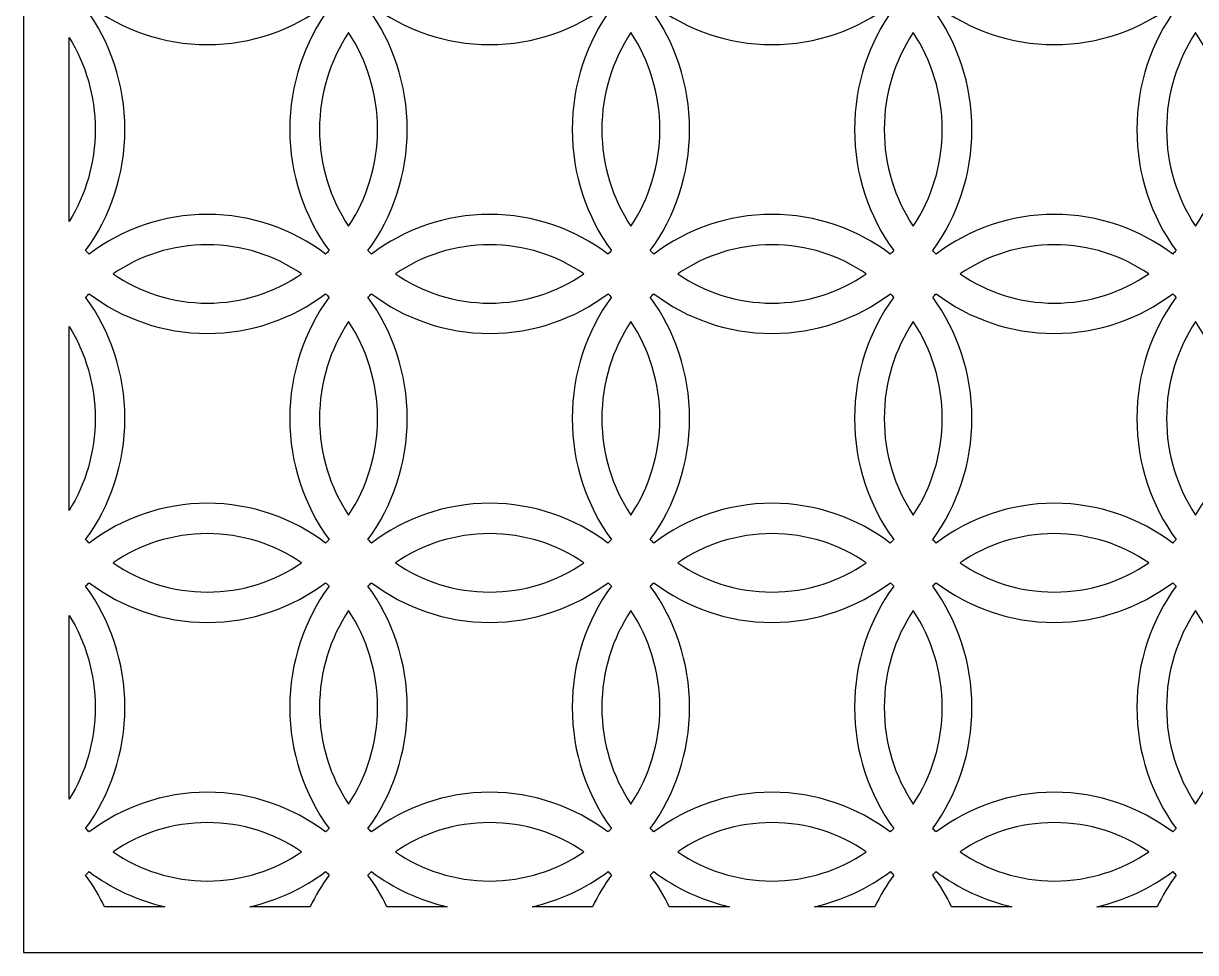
# Model space of a CAD drawing. Header units: centimetres. Extents: x -10 to -5.3, y -9 to -0.65.
# Drawn here: x -9.998 to -7.328, y -9 to -6.884 of the extents above; entities that cross this region are included whole.
import ezdxf

# ---------------------------------------------------------------- set-up
doc = ezdxf.new("R2010")
doc.units = ezdxf.units.CM
doc.header["$MEASUREMENT"] = 0
doc.layers.add('layer 1', color=7, linetype='Continuous')

msp = doc.modelspace()

# ---------------------------------------------------------------- linework, layer by layer
at = {"layer": 'layer 1', "color": 250}
for points, knots in [([(-9.99841, -0.64624), (-9.99841, -0.64624), (-5.2993, -0.64624), (-5.2993, -0.64624), (-5.2993, -0.64624), (-5.2993, -0.64624), (-5.2993, -9.00021), (-5.2993, -9.00021), (-5.2993, -9.00021), (-5.2993, -9.00021), (-9.99841, -9.00021), (-9.99841, -9.00021), (-9.99841, -9.00021), (-9.99841, -9.00021), (-9.99841, -0.64624), (-9.99841, -0.64624)], [0, 0, 0, 0, 0.2, 0.2, 0.2, 0.2, 0.4, 0.4, 0.4, 0.4, 0.6, 0.6, 0.6, 0.6, 1, 1, 1, 1]), ([(-9.30991, -6.8418), (-9.38546, -6.89865), (-9.4787, -6.93231), (-9.57941, -6.93231), (-9.57941, -6.93231), (-9.68011, -6.93231), (-9.77336, -6.89865), (-9.8489, -6.84181), (-9.8489, -6.84181), (-9.85154, -6.84441), (-9.85414, -6.84705), (-9.8567, -6.84972), (-9.8567, -6.84972), (-9.80055, -6.92698), (-9.76727, -7.0225), (-9.76727, -7.1257), (-9.76727, -7.1257), (-9.76727, -7.2289), (-9.80055, -7.32441), (-9.8567, -7.40167), (-9.8567, -7.40167), (-9.85413, -7.40435), (-9.85153, -7.40699), (-9.84889, -7.4096), (-9.84889, -7.4096), (-9.77335, -7.35275), (-9.68011, -7.31908), (-9.57941, -7.31908), (-9.57941, -7.31908), (-9.4787, -7.31908), (-9.38547, -7.35275), (-9.30993, -7.4096), (-9.30993, -7.4096), (-9.30729, -7.40699), (-9.30468, -7.40435), (-9.30212, -7.40167), (-9.30212, -7.40167), (-9.35827, -7.32441), (-9.39155, -7.2289), (-9.39155, -7.1257), (-9.39155, -7.1257), (-9.39155, -7.0225), (-9.35827, -6.92698), (-9.30212, -6.84972), (-9.30212, -6.84972), (-9.30468, -6.84705), (-9.30728, -6.84441), (-9.30991, -6.8418)], [0, 0, 0, 0, 0.0769231, 0.0769231, 0.0769231, 0.0769231, 0.1538462, 0.1538462, 0.1538462, 0.1538462, 0.2307692, 0.2307692, 0.2307692, 0.2307692, 0.3076923, 0.3076923, 0.3076923, 0.3076923, 0.3846154, 0.3846154, 0.3846154, 0.3846154, 0.4615385, 0.4615385, 0.4615385, 0.4615385, 0.5384615, 0.5384615, 0.5384615, 0.5384615, 0.6153846, 0.6153846, 0.6153846, 0.6153846, 0.6923077, 0.6923077, 0.6923077, 0.6923077, 0.7692308, 0.7692308, 0.7692308, 0.7692308, 0.8461538, 0.8461538, 0.8461538, 0.8461538, 1, 1, 1, 1]), ([(-8.66669, -6.8418), (-8.74223, -6.89865), (-8.83548, -6.93231), (-8.93618, -6.93231), (-8.93618, -6.93231), (-9.03689, -6.93231), (-9.13013, -6.89865), (-9.20568, -6.8418), (-9.20568, -6.8418), (-9.20831, -6.84441), (-9.21091, -6.84705), (-9.21347, -6.84972), (-9.21347, -6.84972), (-9.15732, -6.92698), (-9.12404, -7.0225), (-9.12404, -7.1257), (-9.12404, -7.1257), (-9.12404, -7.2289), (-9.15732, -7.32441), (-9.21347, -7.40167), (-9.21347, -7.40167), (-9.21091, -7.40435), (-9.2083, -7.40699), (-9.20566, -7.4096), (-9.20566, -7.4096), (-9.13012, -7.35275), (-9.03689, -7.31908), (-8.93618, -7.31908), (-8.93618, -7.31908), (-8.83548, -7.31908), (-8.74224, -7.35275), (-8.6667, -7.4096), (-8.6667, -7.4096), (-8.66406, -7.40699), (-8.66146, -7.40435), (-8.65889, -7.40167), (-8.65889, -7.40167), (-8.71504, -7.32441), (-8.74832, -7.2289), (-8.74832, -7.1257), (-8.74832, -7.1257), (-8.74832, -7.0225), (-8.71504, -6.92698), (-8.65889, -6.84972), (-8.65889, -6.84972), (-8.66145, -6.84705), (-8.66406, -6.84441), (-8.66669, -6.8418)], [0, 0, 0, 0, 0.0769231, 0.0769231, 0.0769231, 0.0769231, 0.1538462, 0.1538462, 0.1538462, 0.1538462, 0.2307692, 0.2307692, 0.2307692, 0.2307692, 0.3076923, 0.3076923, 0.3076923, 0.3076923, 0.3846154, 0.3846154, 0.3846154, 0.3846154, 0.4615385, 0.4615385, 0.4615385, 0.4615385, 0.5384615, 0.5384615, 0.5384615, 0.5384615, 0.6153846, 0.6153846, 0.6153846, 0.6153846, 0.6923077, 0.6923077, 0.6923077, 0.6923077, 0.7692308, 0.7692308, 0.7692308, 0.7692308, 0.8461538, 0.8461538, 0.8461538, 0.8461538, 1, 1, 1, 1]), ([(-8.02346, -6.8418), (-8.09901, -6.89865), (-8.19225, -6.93231), (-8.29296, -6.93231), (-8.29296, -6.93231), (-8.39366, -6.93231), (-8.48691, -6.89865), (-8.56245, -6.8418), (-8.56245, -6.8418), (-8.56508, -6.84441), (-8.56769, -6.84705), (-8.57025, -6.84972), (-8.57025, -6.84972), (-8.5141, -6.92698), (-8.48081, -7.0225), (-8.48081, -7.1257), (-8.48081, -7.1257), (-8.48081, -7.2289), (-8.5141, -7.32441), (-8.57025, -7.40167), (-8.57025, -7.40167), (-8.56768, -7.40435), (-8.56508, -7.40699), (-8.56244, -7.4096), (-8.56244, -7.4096), (-8.4869, -7.35275), (-8.39366, -7.31908), (-8.29296, -7.31908), (-8.29296, -7.31908), (-8.19225, -7.31908), (-8.09902, -7.35275), (-8.02348, -7.4096), (-8.02348, -7.4096), (-8.02084, -7.40699), (-8.01823, -7.40435), (-8.01567, -7.40167), (-8.01567, -7.40167), (-8.07182, -7.32441), (-8.1051, -7.2289), (-8.1051, -7.1257), (-8.1051, -7.1257), (-8.1051, -7.0225), (-8.07182, -6.92698), (-8.01567, -6.84972), (-8.01567, -6.84972), (-8.01823, -6.84705), (-8.02083, -6.84441), (-8.02346, -6.8418)], [0, 0, 0, 0, 0.0769231, 0.0769231, 0.0769231, 0.0769231, 0.1538462, 0.1538462, 0.1538462, 0.1538462, 0.2307692, 0.2307692, 0.2307692, 0.2307692, 0.3076923, 0.3076923, 0.3076923, 0.3076923, 0.3846154, 0.3846154, 0.3846154, 0.3846154, 0.4615385, 0.4615385, 0.4615385, 0.4615385, 0.5384615, 0.5384615, 0.5384615, 0.5384615, 0.6153846, 0.6153846, 0.6153846, 0.6153846, 0.6923077, 0.6923077, 0.6923077, 0.6923077, 0.7692308, 0.7692308, 0.7692308, 0.7692308, 0.8461538, 0.8461538, 0.8461538, 0.8461538, 1, 1, 1, 1]), ([(-7.38024, -6.8418), (-7.45578, -6.89865), (-7.54902, -6.93231), (-7.64973, -6.93231), (-7.64973, -6.93231), (-7.75044, -6.93231), (-7.84368, -6.89865), (-7.91922, -6.8418), (-7.91922, -6.8418), (-7.92186, -6.84441), (-7.92446, -6.84705), (-7.92702, -6.84972), (-7.92702, -6.84972), (-7.87087, -6.92698), (-7.83759, -7.0225), (-7.83759, -7.1257), (-7.83759, -7.1257), (-7.83759, -7.2289), (-7.87087, -7.32441), (-7.92702, -7.40167), (-7.92702, -7.40167), (-7.92446, -7.40435), (-7.92185, -7.40699), (-7.91921, -7.4096), (-7.91921, -7.4096), (-7.84367, -7.35275), (-7.75043, -7.31908), (-7.64973, -7.31908), (-7.64973, -7.31908), (-7.54902, -7.31908), (-7.45579, -7.35275), (-7.38025, -7.4096), (-7.38025, -7.4096), (-7.37761, -7.40699), (-7.375, -7.40435), (-7.37244, -7.40167), (-7.37244, -7.40167), (-7.42859, -7.32441), (-7.46187, -7.2289), (-7.46187, -7.1257), (-7.46187, -7.1257), (-7.46187, -7.0225), (-7.42859, -6.92698), (-7.37244, -6.84972), (-7.37244, -6.84972), (-7.375, -6.84705), (-7.3776, -6.84441), (-7.38024, -6.8418)], [0, 0, 0, 0, 0.0769231, 0.0769231, 0.0769231, 0.0769231, 0.1538462, 0.1538462, 0.1538462, 0.1538462, 0.2307692, 0.2307692, 0.2307692, 0.2307692, 0.3076923, 0.3076923, 0.3076923, 0.3076923, 0.3846154, 0.3846154, 0.3846154, 0.3846154, 0.4615385, 0.4615385, 0.4615385, 0.4615385, 0.5384615, 0.5384615, 0.5384615, 0.5384615, 0.6153846, 0.6153846, 0.6153846, 0.6153846, 0.6923077, 0.6923077, 0.6923077, 0.6923077, 0.7692308, 0.7692308, 0.7692308, 0.7692308, 0.8461538, 0.8461538, 0.8461538, 0.8461538, 1, 1, 1, 1]), ([(-9.2578, -7.34616), (-9.2995, -7.2831), (-9.32387, -7.20721), (-9.32387, -7.1257), (-9.32387, -7.1257), (-9.32387, -7.04418), (-9.2995, -6.96829), (-9.2578, -6.90523), (-9.2578, -6.90523), (-9.2161, -6.96829), (-9.19172, -7.04418), (-9.19172, -7.1257), (-9.19172, -7.1257), (-9.19172, -7.20721), (-9.2161, -7.2831), (-9.2578, -7.34616)], [0, 0, 0, 0, 0.2, 0.2, 0.2, 0.2, 0.4, 0.4, 0.4, 0.4, 0.6, 0.6, 0.6, 0.6, 1, 1, 1, 1]), ([(-8.61457, -7.34616), (-8.65627, -7.2831), (-8.68065, -7.20721), (-8.68065, -7.1257), (-8.68065, -7.1257), (-8.68065, -7.04418), (-8.65627, -6.96829), (-8.61457, -6.90523), (-8.61457, -6.90523), (-8.57287, -6.96829), (-8.54849, -7.04418), (-8.54849, -7.1257), (-8.54849, -7.1257), (-8.54849, -7.20721), (-8.57287, -7.2831), (-8.61457, -7.34616)], [0, 0, 0, 0, 0.2, 0.2, 0.2, 0.2, 0.4, 0.4, 0.4, 0.4, 0.6, 0.6, 0.6, 0.6, 1, 1, 1, 1]), ([(-7.97134, -7.34616), (-8.01304, -7.2831), (-8.03742, -7.20721), (-8.03742, -7.1257), (-8.03742, -7.1257), (-8.03742, -7.04418), (-8.01304, -6.96829), (-7.97134, -6.90523), (-7.97134, -6.90523), (-7.92964, -6.96829), (-7.90527, -7.04418), (-7.90527, -7.1257), (-7.90527, -7.1257), (-7.90527, -7.20721), (-7.92964, -7.2831), (-7.97134, -7.34616)], [0, 0, 0, 0, 0.2, 0.2, 0.2, 0.2, 0.4, 0.4, 0.4, 0.4, 0.6, 0.6, 0.6, 0.6, 1, 1, 1, 1]), ([(-7.32812, -7.34616), (-7.36982, -7.2831), (-7.39419, -7.20721), (-7.39419, -7.1257), (-7.39419, -7.1257), (-7.39419, -7.04418), (-7.36982, -6.96829), (-7.32812, -6.90523), (-7.32812, -6.90523), (-7.28642, -6.96829), (-7.26204, -7.04418), (-7.26204, -7.1257), (-7.26204, -7.1257), (-7.26204, -7.20721), (-7.28642, -7.2831), (-7.32812, -7.34616)], [0, 0, 0, 0, 0.2, 0.2, 0.2, 0.2, 0.4, 0.4, 0.4, 0.4, 0.6, 0.6, 0.6, 0.6, 1, 1, 1, 1]), ([(-9.89399, -7.33512), (-9.8566, -7.27432), (-9.83494, -7.20251), (-9.83494, -7.1257), (-9.83494, -7.1257), (-9.83494, -7.04888), (-9.8566, -6.97707), (-9.89399, -6.91627), (-9.89399, -6.91627), (-9.89399, -6.91627), (-9.89399, -7.33512), (-9.89399, -7.33512)], [0, 0, 0, 0, 0.25, 0.25, 0.25, 0.25, 0.5, 0.5, 0.5, 0.5, 1, 1, 1, 1]), ([(-9.57941, -7.38814), (-9.50007, -7.38814), (-9.42617, -7.41268), (-9.36462, -7.4547), (-9.36462, -7.4547), (-9.42617, -7.49672), (-9.50006, -7.52128), (-9.57941, -7.52128), (-9.57941, -7.52128), (-9.65875, -7.52128), (-9.73265, -7.49672), (-9.7942, -7.4547), (-9.7942, -7.4547), (-9.73265, -7.41268), (-9.65875, -7.38814), (-9.57941, -7.38814)], [0, 0, 0, 0, 0.2, 0.2, 0.2, 0.2, 0.4, 0.4, 0.4, 0.4, 0.6, 0.6, 0.6, 0.6, 1, 1, 1, 1]), ([(-8.93618, -7.38814), (-8.85684, -7.38814), (-8.78294, -7.41268), (-8.72139, -7.4547), (-8.72139, -7.4547), (-8.78294, -7.49672), (-8.85684, -7.52128), (-8.93618, -7.52128), (-8.93618, -7.52128), (-9.01553, -7.52128), (-9.08943, -7.49672), (-9.15098, -7.4547), (-9.15098, -7.4547), (-9.08942, -7.41268), (-9.01553, -7.38814), (-8.93618, -7.38814)], [0, 0, 0, 0, 0.2, 0.2, 0.2, 0.2, 0.4, 0.4, 0.4, 0.4, 0.6, 0.6, 0.6, 0.6, 1, 1, 1, 1]), ([(-8.29296, -7.38814), (-8.21361, -7.38814), (-8.13971, -7.41268), (-8.07816, -7.4547), (-8.07816, -7.4547), (-8.13971, -7.49672), (-8.21361, -7.52128), (-8.29296, -7.52128), (-8.29296, -7.52128), (-8.3723, -7.52128), (-8.4462, -7.49672), (-8.50775, -7.4547), (-8.50775, -7.4547), (-8.4462, -7.41268), (-8.3723, -7.38814), (-8.29296, -7.38814)], [0, 0, 0, 0, 0.2, 0.2, 0.2, 0.2, 0.4, 0.4, 0.4, 0.4, 0.6, 0.6, 0.6, 0.6, 1, 1, 1, 1]), ([(-7.64973, -7.38814), (-7.57039, -7.38814), (-7.49649, -7.41268), (-7.43494, -7.4547), (-7.43494, -7.4547), (-7.49649, -7.49672), (-7.57038, -7.52128), (-7.64973, -7.52128), (-7.64973, -7.52128), (-7.72907, -7.52128), (-7.80297, -7.49672), (-7.86453, -7.4547), (-7.86453, -7.4547), (-7.80297, -7.41268), (-7.72907, -7.38814), (-7.64973, -7.38814)], [0, 0, 0, 0, 0.2, 0.2, 0.2, 0.2, 0.4, 0.4, 0.4, 0.4, 0.6, 0.6, 0.6, 0.6, 1, 1, 1, 1]), ([(-9.57941, -7.9771), (-9.4787, -7.9771), (-9.38547, -8.01077), (-9.30993, -8.06762), (-9.30993, -8.06762), (-9.30729, -8.06501), (-9.30468, -8.06237), (-9.30212, -8.05969), (-9.30212, -8.05969), (-9.35827, -7.98243), (-9.39155, -7.88692), (-9.39155, -7.78372), (-9.39155, -7.78372), (-9.39155, -7.68052), (-9.35827, -7.585), (-9.30212, -7.50775), (-9.30212, -7.50775), (-9.30468, -7.50507), (-9.30727, -7.50242), (-9.30991, -7.49982), (-9.30991, -7.49982), (-9.38545, -7.55667), (-9.4787, -7.59033), (-9.57941, -7.59033), (-9.57941, -7.59033), (-9.68012, -7.59033), (-9.77336, -7.55667), (-9.84891, -7.49982), (-9.84891, -7.49982), (-9.85154, -7.50242), (-9.85414, -7.50507), (-9.8567, -7.50774), (-9.8567, -7.50774), (-9.80054, -7.585), (-9.76727, -7.68052), (-9.76727, -7.78372), (-9.76727, -7.78372), (-9.76727, -7.88692), (-9.80055, -7.98243), (-9.8567, -8.05969), (-9.8567, -8.05969), (-9.85413, -8.06237), (-9.85153, -8.06501), (-9.84889, -8.06762), (-9.84889, -8.06762), (-9.77335, -8.01077), (-9.68011, -7.9771), (-9.57941, -7.9771)], [0, 0, 0, 0, 0.0769231, 0.0769231, 0.0769231, 0.0769231, 0.1538462, 0.1538462, 0.1538462, 0.1538462, 0.2307692, 0.2307692, 0.2307692, 0.2307692, 0.3076923, 0.3076923, 0.3076923, 0.3076923, 0.3846154, 0.3846154, 0.3846154, 0.3846154, 0.4615385, 0.4615385, 0.4615385, 0.4615385, 0.5384615, 0.5384615, 0.5384615, 0.5384615, 0.6153846, 0.6153846, 0.6153846, 0.6153846, 0.6923077, 0.6923077, 0.6923077, 0.6923077, 0.7692308, 0.7692308, 0.7692308, 0.7692308, 0.8461538, 0.8461538, 0.8461538, 0.8461538, 1, 1, 1, 1]), ([(-8.93618, -7.9771), (-8.83548, -7.9771), (-8.74224, -8.01077), (-8.6667, -8.06762), (-8.6667, -8.06762), (-8.66406, -8.06501), (-8.66146, -8.06237), (-8.65889, -8.05969), (-8.65889, -8.05969), (-8.71504, -7.98243), (-8.74832, -7.88692), (-8.74832, -7.78372), (-8.74832, -7.78372), (-8.74832, -7.68052), (-8.71504, -7.585), (-8.65889, -7.50775), (-8.65889, -7.50775), (-8.66145, -7.50507), (-8.66405, -7.50242), (-8.66668, -7.49982), (-8.66668, -7.49982), (-8.74223, -7.55667), (-8.83547, -7.59033), (-8.93618, -7.59033), (-8.93618, -7.59033), (-9.03689, -7.59033), (-9.13014, -7.55667), (-9.20568, -7.49982), (-9.20568, -7.49982), (-9.20832, -7.50242), (-9.21091, -7.50507), (-9.21347, -7.50774), (-9.21347, -7.50774), (-9.15732, -7.585), (-9.12404, -7.68052), (-9.12404, -7.78372), (-9.12404, -7.78372), (-9.12404, -7.88692), (-9.15732, -7.98243), (-9.21347, -8.05969), (-9.21347, -8.05969), (-9.21091, -8.06237), (-9.2083, -8.06501), (-9.20566, -8.06762), (-9.20566, -8.06762), (-9.13012, -8.01077), (-9.03689, -7.9771), (-8.93618, -7.9771)], [0, 0, 0, 0, 0.0769231, 0.0769231, 0.0769231, 0.0769231, 0.1538462, 0.1538462, 0.1538462, 0.1538462, 0.2307692, 0.2307692, 0.2307692, 0.2307692, 0.3076923, 0.3076923, 0.3076923, 0.3076923, 0.3846154, 0.3846154, 0.3846154, 0.3846154, 0.4615385, 0.4615385, 0.4615385, 0.4615385, 0.5384615, 0.5384615, 0.5384615, 0.5384615, 0.6153846, 0.6153846, 0.6153846, 0.6153846, 0.6923077, 0.6923077, 0.6923077, 0.6923077, 0.7692308, 0.7692308, 0.7692308, 0.7692308, 0.8461538, 0.8461538, 0.8461538, 0.8461538, 1, 1, 1, 1]), ([(-8.29296, -7.9771), (-8.19225, -7.9771), (-8.09902, -8.01077), (-8.02348, -8.06762), (-8.02348, -8.06762), (-8.02084, -8.06501), (-8.01823, -8.06237), (-8.01567, -8.05969), (-8.01567, -8.05969), (-8.07182, -7.98243), (-8.1051, -7.88692), (-8.1051, -7.78372), (-8.1051, -7.78372), (-8.1051, -7.68052), (-8.07182, -7.585), (-8.01567, -7.50775), (-8.01567, -7.50775), (-8.01823, -7.50507), (-8.02082, -7.50242), (-8.02346, -7.49982), (-8.02346, -7.49982), (-8.099, -7.55667), (-8.19225, -7.59033), (-8.29296, -7.59033), (-8.29296, -7.59033), (-8.39367, -7.59033), (-8.48691, -7.55667), (-8.56246, -7.49982), (-8.56246, -7.49982), (-8.56509, -7.50242), (-8.56769, -7.50507), (-8.57024, -7.50774), (-8.57024, -7.50774), (-8.51409, -7.585), (-8.48081, -7.68052), (-8.48081, -7.78372), (-8.48081, -7.78372), (-8.48081, -7.88692), (-8.5141, -7.98243), (-8.57025, -8.05969), (-8.57025, -8.05969), (-8.56768, -8.06237), (-8.56508, -8.06501), (-8.56244, -8.06762), (-8.56244, -8.06762), (-8.4869, -8.01077), (-8.39366, -7.9771), (-8.29296, -7.9771)], [0, 0, 0, 0, 0.0769231, 0.0769231, 0.0769231, 0.0769231, 0.1538462, 0.1538462, 0.1538462, 0.1538462, 0.2307692, 0.2307692, 0.2307692, 0.2307692, 0.3076923, 0.3076923, 0.3076923, 0.3076923, 0.3846154, 0.3846154, 0.3846154, 0.3846154, 0.4615385, 0.4615385, 0.4615385, 0.4615385, 0.5384615, 0.5384615, 0.5384615, 0.5384615, 0.6153846, 0.6153846, 0.6153846, 0.6153846, 0.6923077, 0.6923077, 0.6923077, 0.6923077, 0.7692308, 0.7692308, 0.7692308, 0.7692308, 0.8461538, 0.8461538, 0.8461538, 0.8461538, 1, 1, 1, 1]), ([(-7.64973, -7.9771), (-7.54902, -7.9771), (-7.45579, -8.01077), (-7.38025, -8.06762), (-7.38025, -8.06762), (-7.37761, -8.06501), (-7.375, -8.06237), (-7.37244, -8.05969), (-7.37244, -8.05969), (-7.42859, -7.98243), (-7.46187, -7.88692), (-7.46187, -7.78372), (-7.46187, -7.78372), (-7.46187, -7.68052), (-7.42859, -7.585), (-7.37244, -7.50775), (-7.37244, -7.50775), (-7.375, -7.50507), (-7.3776, -7.50242), (-7.38023, -7.49982), (-7.38023, -7.49982), (-7.45577, -7.55667), (-7.54902, -7.59033), (-7.64973, -7.59033), (-7.64973, -7.59033), (-7.75044, -7.59033), (-7.84369, -7.55667), (-7.91923, -7.49982), (-7.91923, -7.49982), (-7.92186, -7.50242), (-7.92446, -7.50507), (-7.92702, -7.50774), (-7.92702, -7.50774), (-7.87087, -7.585), (-7.83759, -7.68052), (-7.83759, -7.78372), (-7.83759, -7.78372), (-7.83759, -7.88692), (-7.87087, -7.98243), (-7.92702, -8.05969), (-7.92702, -8.05969), (-7.92446, -8.06237), (-7.92185, -8.06501), (-7.91921, -8.06762), (-7.91921, -8.06762), (-7.84367, -8.01077), (-7.75043, -7.9771), (-7.64973, -7.9771)], [0, 0, 0, 0, 0.0769231, 0.0769231, 0.0769231, 0.0769231, 0.1538462, 0.1538462, 0.1538462, 0.1538462, 0.2307692, 0.2307692, 0.2307692, 0.2307692, 0.3076923, 0.3076923, 0.3076923, 0.3076923, 0.3846154, 0.3846154, 0.3846154, 0.3846154, 0.4615385, 0.4615385, 0.4615385, 0.4615385, 0.5384615, 0.5384615, 0.5384615, 0.5384615, 0.6153846, 0.6153846, 0.6153846, 0.6153846, 0.6923077, 0.6923077, 0.6923077, 0.6923077, 0.7692308, 0.7692308, 0.7692308, 0.7692308, 0.8461538, 0.8461538, 0.8461538, 0.8461538, 1, 1, 1, 1]), ([(-9.89399, -7.99313), (-9.8566, -7.93234), (-9.83494, -7.86053), (-9.83494, -7.78372), (-9.83494, -7.78372), (-9.83494, -7.70691), (-9.8566, -7.63511), (-9.89399, -7.57432), (-9.89399, -7.57432), (-9.89399, -7.57432), (-9.89399, -7.99313), (-9.89399, -7.99313)], [0, 0, 0, 0, 0.25, 0.25, 0.25, 0.25, 0.5, 0.5, 0.5, 0.5, 1, 1, 1, 1]), ([(-9.2578, -8.00418), (-9.2995, -7.94112), (-9.32387, -7.86523), (-9.32387, -7.78372), (-9.32387, -7.78372), (-9.32387, -7.70221), (-9.2995, -7.62632), (-9.25781, -7.56327), (-9.25781, -7.56327), (-9.21611, -7.62632), (-9.19172, -7.7022), (-9.19172, -7.78372), (-9.19172, -7.78372), (-9.19172, -7.86523), (-9.2161, -7.94112), (-9.2578, -8.00418)], [0, 0, 0, 0, 0.2, 0.2, 0.2, 0.2, 0.4, 0.4, 0.4, 0.4, 0.6, 0.6, 0.6, 0.6, 1, 1, 1, 1]), ([(-8.61457, -8.00418), (-8.65627, -7.94112), (-8.68065, -7.86523), (-8.68065, -7.78372), (-8.68065, -7.78372), (-8.68065, -7.70221), (-8.65627, -7.62632), (-8.61458, -7.56327), (-8.61458, -7.56327), (-8.57288, -7.62632), (-8.54849, -7.7022), (-8.54849, -7.78372), (-8.54849, -7.78372), (-8.54849, -7.86523), (-8.57287, -7.94112), (-8.61457, -8.00418)], [0, 0, 0, 0, 0.2, 0.2, 0.2, 0.2, 0.4, 0.4, 0.4, 0.4, 0.6, 0.6, 0.6, 0.6, 1, 1, 1, 1]), ([(-7.97134, -8.00418), (-8.01304, -7.94112), (-8.03742, -7.86523), (-8.03742, -7.78372), (-8.03742, -7.78372), (-8.03742, -7.70221), (-8.01305, -7.62632), (-7.97135, -7.56327), (-7.97135, -7.56327), (-7.92965, -7.62632), (-7.90527, -7.7022), (-7.90527, -7.78372), (-7.90527, -7.78372), (-7.90527, -7.86523), (-7.92964, -7.94112), (-7.97134, -8.00418)], [0, 0, 0, 0, 0.2, 0.2, 0.2, 0.2, 0.4, 0.4, 0.4, 0.4, 0.6, 0.6, 0.6, 0.6, 1, 1, 1, 1]), ([(-7.32812, -8.00418), (-7.36982, -7.94112), (-7.39419, -7.86523), (-7.39419, -7.78372), (-7.39419, -7.78372), (-7.39419, -7.70221), (-7.36982, -7.62632), (-7.32813, -7.56327), (-7.32813, -7.56327), (-7.28643, -7.62632), (-7.26204, -7.7022), (-7.26204, -7.78372), (-7.26204, -7.78372), (-7.26204, -7.86523), (-7.28642, -7.94112), (-7.32812, -8.00418)], [0, 0, 0, 0, 0.2, 0.2, 0.2, 0.2, 0.4, 0.4, 0.4, 0.4, 0.6, 0.6, 0.6, 0.6, 1, 1, 1, 1]), ([(-9.57941, -8.04616), (-9.50007, -8.04616), (-9.42617, -8.0707), (-9.36462, -8.11272), (-9.36462, -8.11272), (-9.42617, -8.15474), (-9.50006, -8.17929), (-9.57941, -8.17929), (-9.57941, -8.17929), (-9.65875, -8.17929), (-9.73265, -8.15474), (-9.7942, -8.11272), (-9.7942, -8.11272), (-9.73265, -8.0707), (-9.65875, -8.04616), (-9.57941, -8.04616)], [0, 0, 0, 0, 0.2, 0.2, 0.2, 0.2, 0.4, 0.4, 0.4, 0.4, 0.6, 0.6, 0.6, 0.6, 1, 1, 1, 1]), ([(-8.93618, -8.04616), (-8.85684, -8.04616), (-8.78294, -8.0707), (-8.72139, -8.11272), (-8.72139, -8.11272), (-8.78294, -8.15474), (-8.85684, -8.17929), (-8.93618, -8.17929), (-8.93618, -8.17929), (-9.01553, -8.17929), (-9.08942, -8.15474), (-9.15098, -8.11272), (-9.15098, -8.11272), (-9.08942, -8.0707), (-9.01552, -8.04616), (-8.93618, -8.04616)], [0, 0, 0, 0, 0.2, 0.2, 0.2, 0.2, 0.4, 0.4, 0.4, 0.4, 0.6, 0.6, 0.6, 0.6, 1, 1, 1, 1]), ([(-8.29296, -8.04616), (-8.21361, -8.04616), (-8.13971, -8.0707), (-8.07816, -8.11272), (-8.07816, -8.11272), (-8.13971, -8.15474), (-8.21361, -8.17929), (-8.29296, -8.17929), (-8.29296, -8.17929), (-8.3723, -8.17929), (-8.4462, -8.15474), (-8.50775, -8.11272), (-8.50775, -8.11272), (-8.4462, -8.0707), (-8.3723, -8.04616), (-8.29296, -8.04616)], [0, 0, 0, 0, 0.2, 0.2, 0.2, 0.2, 0.4, 0.4, 0.4, 0.4, 0.6, 0.6, 0.6, 0.6, 1, 1, 1, 1]), ([(-7.64973, -8.04616), (-7.57039, -8.04616), (-7.49649, -8.0707), (-7.43494, -8.11272), (-7.43494, -8.11272), (-7.49649, -8.15474), (-7.57038, -8.17929), (-7.64973, -8.17929), (-7.64973, -8.17929), (-7.72908, -8.17929), (-7.80297, -8.15474), (-7.86452, -8.11272), (-7.86452, -8.11272), (-7.80297, -8.0707), (-7.72907, -8.04616), (-7.64973, -8.04616)], [0, 0, 0, 0, 0.2, 0.2, 0.2, 0.2, 0.4, 0.4, 0.4, 0.4, 0.6, 0.6, 0.6, 0.6, 1, 1, 1, 1]), ([(-9.57941, -8.63512), (-9.4787, -8.63512), (-9.38547, -8.66879), (-9.30993, -8.72564), (-9.30993, -8.72564), (-9.30729, -8.72303), (-9.30468, -8.72039), (-9.30212, -8.71771), (-9.30212, -8.71771), (-9.35827, -8.64045), (-9.39155, -8.54494), (-9.39155, -8.44174), (-9.39155, -8.44174), (-9.39155, -8.33854), (-9.35827, -8.24302), (-9.30212, -8.16577), (-9.30212, -8.16577), (-9.30468, -8.16309), (-9.30727, -8.16044), (-9.30991, -8.15784), (-9.30991, -8.15784), (-9.38545, -8.21469), (-9.4787, -8.24835), (-9.57941, -8.24835), (-9.57941, -8.24835), (-9.68012, -8.24835), (-9.77337, -8.21469), (-9.84891, -8.15784), (-9.84891, -8.15784), (-9.85154, -8.16044), (-9.85414, -8.16309), (-9.8567, -8.16576), (-9.8567, -8.16576), (-9.80054, -8.24302), (-9.76727, -8.33854), (-9.76727, -8.44174), (-9.76727, -8.44174), (-9.76727, -8.54494), (-9.80055, -8.64045), (-9.8567, -8.71771), (-9.8567, -8.71771), (-9.85413, -8.72039), (-9.85153, -8.72303), (-9.84889, -8.72564), (-9.84889, -8.72564), (-9.77335, -8.66879), (-9.68011, -8.63512), (-9.57941, -8.63512)], [0, 0, 0, 0, 0.0769231, 0.0769231, 0.0769231, 0.0769231, 0.1538462, 0.1538462, 0.1538462, 0.1538462, 0.2307692, 0.2307692, 0.2307692, 0.2307692, 0.3076923, 0.3076923, 0.3076923, 0.3076923, 0.3846154, 0.3846154, 0.3846154, 0.3846154, 0.4615385, 0.4615385, 0.4615385, 0.4615385, 0.5384615, 0.5384615, 0.5384615, 0.5384615, 0.6153846, 0.6153846, 0.6153846, 0.6153846, 0.6923077, 0.6923077, 0.6923077, 0.6923077, 0.7692308, 0.7692308, 0.7692308, 0.7692308, 0.8461538, 0.8461538, 0.8461538, 0.8461538, 1, 1, 1, 1]), ([(-8.93618, -8.63512), (-8.83548, -8.63512), (-8.74224, -8.66879), (-8.6667, -8.72564), (-8.6667, -8.72564), (-8.66406, -8.72303), (-8.66146, -8.72039), (-8.65889, -8.71771), (-8.65889, -8.71771), (-8.71504, -8.64045), (-8.74832, -8.54494), (-8.74832, -8.44174), (-8.74832, -8.44174), (-8.74832, -8.33854), (-8.71504, -8.24302), (-8.65889, -8.16577), (-8.65889, -8.16577), (-8.66145, -8.16309), (-8.66405, -8.16044), (-8.66668, -8.15784), (-8.66668, -8.15784), (-8.74223, -8.21469), (-8.83547, -8.24835), (-8.93618, -8.24835), (-8.93618, -8.24835), (-9.03689, -8.24835), (-9.13014, -8.21469), (-9.20568, -8.15784), (-9.20568, -8.15784), (-9.20832, -8.16044), (-9.21091, -8.16309), (-9.21347, -8.16576), (-9.21347, -8.16576), (-9.15732, -8.24302), (-9.12404, -8.33854), (-9.12404, -8.44174), (-9.12404, -8.44174), (-9.12404, -8.54494), (-9.15732, -8.64045), (-9.21347, -8.71771), (-9.21347, -8.71771), (-9.21091, -8.72039), (-9.2083, -8.72303), (-9.20566, -8.72564), (-9.20566, -8.72564), (-9.13012, -8.66879), (-9.03689, -8.63512), (-8.93618, -8.63512)], [0, 0, 0, 0, 0.0769231, 0.0769231, 0.0769231, 0.0769231, 0.1538462, 0.1538462, 0.1538462, 0.1538462, 0.2307692, 0.2307692, 0.2307692, 0.2307692, 0.3076923, 0.3076923, 0.3076923, 0.3076923, 0.3846154, 0.3846154, 0.3846154, 0.3846154, 0.4615385, 0.4615385, 0.4615385, 0.4615385, 0.5384615, 0.5384615, 0.5384615, 0.5384615, 0.6153846, 0.6153846, 0.6153846, 0.6153846, 0.6923077, 0.6923077, 0.6923077, 0.6923077, 0.7692308, 0.7692308, 0.7692308, 0.7692308, 0.8461538, 0.8461538, 0.8461538, 0.8461538, 1, 1, 1, 1]), ([(-8.29296, -8.63512), (-8.19225, -8.63512), (-8.09902, -8.66879), (-8.02348, -8.72564), (-8.02348, -8.72564), (-8.02084, -8.72303), (-8.01823, -8.72039), (-8.01567, -8.71771), (-8.01567, -8.71771), (-8.07182, -8.64045), (-8.1051, -8.54494), (-8.1051, -8.44174), (-8.1051, -8.44174), (-8.1051, -8.33854), (-8.07182, -8.24302), (-8.01567, -8.16577), (-8.01567, -8.16577), (-8.01823, -8.16309), (-8.02082, -8.16044), (-8.02346, -8.15784), (-8.02346, -8.15784), (-8.099, -8.21469), (-8.19225, -8.24835), (-8.29296, -8.24835), (-8.29296, -8.24835), (-8.39367, -8.24835), (-8.48691, -8.21469), (-8.56246, -8.15784), (-8.56246, -8.15784), (-8.56509, -8.16044), (-8.56769, -8.16309), (-8.57025, -8.16576), (-8.57025, -8.16576), (-8.51409, -8.24302), (-8.48081, -8.33854), (-8.48081, -8.44174), (-8.48081, -8.44174), (-8.48081, -8.54494), (-8.5141, -8.64045), (-8.57025, -8.71771), (-8.57025, -8.71771), (-8.56768, -8.72039), (-8.56508, -8.72303), (-8.56244, -8.72564), (-8.56244, -8.72564), (-8.4869, -8.66879), (-8.39366, -8.63512), (-8.29296, -8.63512)], [0, 0, 0, 0, 0.0769231, 0.0769231, 0.0769231, 0.0769231, 0.1538462, 0.1538462, 0.1538462, 0.1538462, 0.2307692, 0.2307692, 0.2307692, 0.2307692, 0.3076923, 0.3076923, 0.3076923, 0.3076923, 0.3846154, 0.3846154, 0.3846154, 0.3846154, 0.4615385, 0.4615385, 0.4615385, 0.4615385, 0.5384615, 0.5384615, 0.5384615, 0.5384615, 0.6153846, 0.6153846, 0.6153846, 0.6153846, 0.6923077, 0.6923077, 0.6923077, 0.6923077, 0.7692308, 0.7692308, 0.7692308, 0.7692308, 0.8461538, 0.8461538, 0.8461538, 0.8461538, 1, 1, 1, 1]), ([(-7.64973, -8.63512), (-7.54902, -8.63512), (-7.45579, -8.66879), (-7.38025, -8.72564), (-7.38025, -8.72564), (-7.37761, -8.72303), (-7.375, -8.72039), (-7.37244, -8.71771), (-7.37244, -8.71771), (-7.42859, -8.64045), (-7.46187, -8.54494), (-7.46187, -8.44174), (-7.46187, -8.44174), (-7.46187, -8.33854), (-7.42859, -8.24302), (-7.37244, -8.16577), (-7.37244, -8.16577), (-7.375, -8.16309), (-7.3776, -8.16044), (-7.38023, -8.15784), (-7.38023, -8.15784), (-7.45577, -8.21469), (-7.54902, -8.24835), (-7.64973, -8.24835), (-7.64973, -8.24835), (-7.75044, -8.24835), (-7.84369, -8.21469), (-7.91923, -8.15784), (-7.91923, -8.15784), (-7.92186, -8.16044), (-7.92446, -8.16309), (-7.92702, -8.16576), (-7.92702, -8.16576), (-7.87087, -8.24302), (-7.83759, -8.33854), (-7.83759, -8.44174), (-7.83759, -8.44174), (-7.83759, -8.54494), (-7.87087, -8.64045), (-7.92702, -8.71771), (-7.92702, -8.71771), (-7.92446, -8.72039), (-7.92185, -8.72303), (-7.91921, -8.72564), (-7.91921, -8.72564), (-7.84367, -8.66879), (-7.75043, -8.63512), (-7.64973, -8.63512)], [0, 0, 0, 0, 0.0769231, 0.0769231, 0.0769231, 0.0769231, 0.1538462, 0.1538462, 0.1538462, 0.1538462, 0.2307692, 0.2307692, 0.2307692, 0.2307692, 0.3076923, 0.3076923, 0.3076923, 0.3076923, 0.3846154, 0.3846154, 0.3846154, 0.3846154, 0.4615385, 0.4615385, 0.4615385, 0.4615385, 0.5384615, 0.5384615, 0.5384615, 0.5384615, 0.6153846, 0.6153846, 0.6153846, 0.6153846, 0.6923077, 0.6923077, 0.6923077, 0.6923077, 0.7692308, 0.7692308, 0.7692308, 0.7692308, 0.8461538, 0.8461538, 0.8461538, 0.8461538, 1, 1, 1, 1]), ([(-9.2578, -8.6622), (-9.2995, -8.59914), (-9.32387, -8.52325), (-9.32387, -8.44174), (-9.32387, -8.44174), (-9.32387, -8.36023), (-9.2995, -8.28434), (-9.2578, -8.22129), (-9.2578, -8.22129), (-9.2161, -8.28434), (-9.19172, -8.36022), (-9.19172, -8.44174), (-9.19172, -8.44174), (-9.19172, -8.52325), (-9.2161, -8.59914), (-9.2578, -8.6622)], [0, 0, 0, 0, 0.2, 0.2, 0.2, 0.2, 0.4, 0.4, 0.4, 0.4, 0.6, 0.6, 0.6, 0.6, 1, 1, 1, 1]), ([(-8.61457, -8.6622), (-8.65627, -8.59914), (-8.68065, -8.52325), (-8.68065, -8.44174), (-8.68065, -8.44174), (-8.68065, -8.36023), (-8.65627, -8.28434), (-8.61458, -8.22129), (-8.61458, -8.22129), (-8.57288, -8.28434), (-8.54849, -8.36022), (-8.54849, -8.44174), (-8.54849, -8.44174), (-8.54849, -8.52325), (-8.57287, -8.59914), (-8.61457, -8.6622)], [0, 0, 0, 0, 0.2, 0.2, 0.2, 0.2, 0.4, 0.4, 0.4, 0.4, 0.6, 0.6, 0.6, 0.6, 1, 1, 1, 1]), ([(-7.97134, -8.6622), (-8.01304, -8.59914), (-8.03742, -8.52325), (-8.03742, -8.44174), (-8.03742, -8.44174), (-8.03742, -8.36023), (-8.01305, -8.28434), (-7.97135, -8.22129), (-7.97135, -8.22129), (-7.92965, -8.28434), (-7.90527, -8.36022), (-7.90527, -8.44174), (-7.90527, -8.44174), (-7.90527, -8.52325), (-7.92964, -8.59914), (-7.97134, -8.6622)], [0, 0, 0, 0, 0.2, 0.2, 0.2, 0.2, 0.4, 0.4, 0.4, 0.4, 0.6, 0.6, 0.6, 0.6, 1, 1, 1, 1]), ([(-7.32812, -8.6622), (-7.36982, -8.59914), (-7.39419, -8.52325), (-7.39419, -8.44174), (-7.39419, -8.44174), (-7.39419, -8.36023), (-7.36982, -8.28434), (-7.32813, -8.22129), (-7.32813, -8.22129), (-7.28643, -8.28434), (-7.26204, -8.36022), (-7.26204, -8.44174), (-7.26204, -8.44174), (-7.26204, -8.52325), (-7.28642, -8.59914), (-7.32812, -8.6622)], [0, 0, 0, 0, 0.2, 0.2, 0.2, 0.2, 0.4, 0.4, 0.4, 0.4, 0.6, 0.6, 0.6, 0.6, 1, 1, 1, 1]), ([(-9.89399, -8.65116), (-9.8566, -8.59036), (-9.83494, -8.51855), (-9.83494, -8.44174), (-9.83494, -8.44174), (-9.83494, -8.36493), (-9.8566, -8.29313), (-9.89399, -8.23234), (-9.89399, -8.23234), (-9.89399, -8.23234), (-9.89399, -8.65116), (-9.89399, -8.65116)], [0, 0, 0, 0, 0.25, 0.25, 0.25, 0.25, 0.5, 0.5, 0.5, 0.5, 1, 1, 1, 1]), ([(-9.57941, -8.70418), (-9.50007, -8.70418), (-9.42617, -8.72872), (-9.36462, -8.77074), (-9.36462, -8.77074), (-9.42617, -8.81276), (-9.50006, -8.83731), (-9.57941, -8.83731), (-9.57941, -8.83731), (-9.65875, -8.83731), (-9.73265, -8.81276), (-9.7942, -8.77074), (-9.7942, -8.77074), (-9.73265, -8.72872), (-9.65875, -8.70418), (-9.57941, -8.70418)], [0, 0, 0, 0, 0.2, 0.2, 0.2, 0.2, 0.4, 0.4, 0.4, 0.4, 0.6, 0.6, 0.6, 0.6, 1, 1, 1, 1]), ([(-8.93618, -8.70418), (-8.85684, -8.70418), (-8.78294, -8.72872), (-8.72139, -8.77074), (-8.72139, -8.77074), (-8.78294, -8.81276), (-8.85684, -8.83731), (-8.93618, -8.83731), (-8.93618, -8.83731), (-9.01553, -8.83731), (-9.08942, -8.81276), (-9.15098, -8.77074), (-9.15098, -8.77074), (-9.08942, -8.72872), (-9.01552, -8.70418), (-8.93618, -8.70418)], [0, 0, 0, 0, 0.2, 0.2, 0.2, 0.2, 0.4, 0.4, 0.4, 0.4, 0.6, 0.6, 0.6, 0.6, 1, 1, 1, 1]), ([(-8.29296, -8.70418), (-8.21361, -8.70418), (-8.13971, -8.72872), (-8.07816, -8.77074), (-8.07816, -8.77074), (-8.13971, -8.81276), (-8.21361, -8.83731), (-8.29296, -8.83731), (-8.29296, -8.83731), (-8.3723, -8.83731), (-8.4462, -8.81276), (-8.50775, -8.77074), (-8.50775, -8.77074), (-8.4462, -8.72872), (-8.3723, -8.70418), (-8.29296, -8.70418)], [0, 0, 0, 0, 0.2, 0.2, 0.2, 0.2, 0.4, 0.4, 0.4, 0.4, 0.6, 0.6, 0.6, 0.6, 1, 1, 1, 1]), ([(-7.64973, -8.70418), (-7.57039, -8.70418), (-7.49649, -8.72872), (-7.43494, -8.77074), (-7.43494, -8.77074), (-7.49649, -8.81276), (-7.57038, -8.83731), (-7.64973, -8.83731), (-7.64973, -8.83731), (-7.72908, -8.83731), (-7.80297, -8.81276), (-7.86452, -8.77074), (-7.86452, -8.77074), (-7.80297, -8.72872), (-7.72907, -8.70418), (-7.64973, -8.70418)], [0, 0, 0, 0, 0.2, 0.2, 0.2, 0.2, 0.4, 0.4, 0.4, 0.4, 0.6, 0.6, 0.6, 0.6, 1, 1, 1, 1]), ([(-9.6761, -8.89579), (-9.73961, -8.88168), (-9.79824, -8.85399), (-9.84891, -8.81586), (-9.84891, -8.81586), (-9.85154, -8.81846), (-9.85414, -8.8211), (-9.8567, -8.82378), (-9.8567, -8.82378), (-9.84032, -8.84632), (-9.82589, -8.87041), (-9.81367, -8.89579), (-9.81367, -8.89579), (-9.81367, -8.89579), (-9.6761, -8.89579), (-9.6761, -8.89579)], [0, 0, 0, 0, 0.2, 0.2, 0.2, 0.2, 0.4, 0.4, 0.4, 0.4, 0.6, 0.6, 0.6, 0.6, 1, 1, 1, 1]), ([(-9.34515, -8.89579), (-9.33293, -8.87041), (-9.3185, -8.84632), (-9.30212, -8.82379), (-9.30212, -8.82379), (-9.30468, -8.82111), (-9.30727, -8.81846), (-9.30991, -8.81586), (-9.30991, -8.81586), (-9.36058, -8.85399), (-9.41921, -8.88168), (-9.48272, -8.89579), (-9.48272, -8.89579), (-9.48272, -8.89579), (-9.34515, -8.89579), (-9.34515, -8.89579)], [0, 0, 0, 0, 0.2, 0.2, 0.2, 0.2, 0.4, 0.4, 0.4, 0.4, 0.6, 0.6, 0.6, 0.6, 1, 1, 1, 1]), ([(-9.03287, -8.89579), (-9.09638, -8.88168), (-9.15501, -8.85399), (-9.20568, -8.81586), (-9.20568, -8.81586), (-9.20832, -8.81846), (-9.21091, -8.8211), (-9.21347, -8.82378), (-9.21347, -8.82378), (-9.19709, -8.84632), (-9.18267, -8.87041), (-9.17044, -8.89579), (-9.17044, -8.89579), (-9.17044, -8.89579), (-9.03287, -8.89579), (-9.03287, -8.89579)], [0, 0, 0, 0, 0.2, 0.2, 0.2, 0.2, 0.4, 0.4, 0.4, 0.4, 0.6, 0.6, 0.6, 0.6, 1, 1, 1, 1]), ([(-8.70193, -8.89579), (-8.6897, -8.87041), (-8.67527, -8.84632), (-8.65889, -8.82379), (-8.65889, -8.82379), (-8.66145, -8.82111), (-8.66405, -8.81846), (-8.66668, -8.81586), (-8.66668, -8.81586), (-8.71735, -8.85399), (-8.77599, -8.88168), (-8.83949, -8.89579), (-8.83949, -8.89579), (-8.83949, -8.89579), (-8.70193, -8.89579), (-8.70193, -8.89579)], [0, 0, 0, 0, 0.2, 0.2, 0.2, 0.2, 0.4, 0.4, 0.4, 0.4, 0.6, 0.6, 0.6, 0.6, 1, 1, 1, 1]), ([(-8.38965, -8.89579), (-8.45315, -8.88168), (-8.51179, -8.85399), (-8.56246, -8.81586), (-8.56246, -8.81586), (-8.56509, -8.81846), (-8.56769, -8.8211), (-8.57025, -8.82378), (-8.57025, -8.82378), (-8.55387, -8.84632), (-8.53944, -8.87041), (-8.52721, -8.89579), (-8.52721, -8.89579), (-8.52721, -8.89579), (-8.38965, -8.89579), (-8.38965, -8.89579)], [0, 0, 0, 0, 0.2, 0.2, 0.2, 0.2, 0.4, 0.4, 0.4, 0.4, 0.6, 0.6, 0.6, 0.6, 1, 1, 1, 1]), ([(-8.0587, -8.89579), (-8.04648, -8.87041), (-8.03205, -8.84632), (-8.01567, -8.82379), (-8.01567, -8.82379), (-8.01823, -8.82111), (-8.02082, -8.81846), (-8.02346, -8.81586), (-8.02346, -8.81586), (-8.07413, -8.85399), (-8.13276, -8.88168), (-8.19627, -8.89579), (-8.19627, -8.89579), (-8.19627, -8.89579), (-8.0587, -8.89579), (-8.0587, -8.89579)], [0, 0, 0, 0, 0.2, 0.2, 0.2, 0.2, 0.4, 0.4, 0.4, 0.4, 0.6, 0.6, 0.6, 0.6, 1, 1, 1, 1]), ([(-7.74642, -8.89579), (-7.80993, -8.88168), (-7.86856, -8.85399), (-7.91923, -8.81586), (-7.91923, -8.81586), (-7.92186, -8.81846), (-7.92446, -8.8211), (-7.92702, -8.82378), (-7.92702, -8.82378), (-7.91064, -8.84632), (-7.89621, -8.87041), (-7.88399, -8.89579), (-7.88399, -8.89579), (-7.88399, -8.89579), (-7.74642, -8.89579), (-7.74642, -8.89579)], [0, 0, 0, 0, 0.2, 0.2, 0.2, 0.2, 0.4, 0.4, 0.4, 0.4, 0.6, 0.6, 0.6, 0.6, 1, 1, 1, 1]), ([(-7.41548, -8.89579), (-7.40325, -8.87041), (-7.38882, -8.84632), (-7.37244, -8.82379), (-7.37244, -8.82379), (-7.375, -8.82111), (-7.3776, -8.81846), (-7.38023, -8.81586), (-7.38023, -8.81586), (-7.4309, -8.85399), (-7.48954, -8.88168), (-7.55304, -8.89579), (-7.55304, -8.89579), (-7.55304, -8.89579), (-7.41548, -8.89579), (-7.41548, -8.89579)], [0, 0, 0, 0, 0.2, 0.2, 0.2, 0.2, 0.4, 0.4, 0.4, 0.4, 0.6, 0.6, 0.6, 0.6, 1, 1, 1, 1])]:
    msp.add_open_spline(points, degree=3, knots=knots, dxfattribs=at)

doc.saveas('drawing.dxf')
